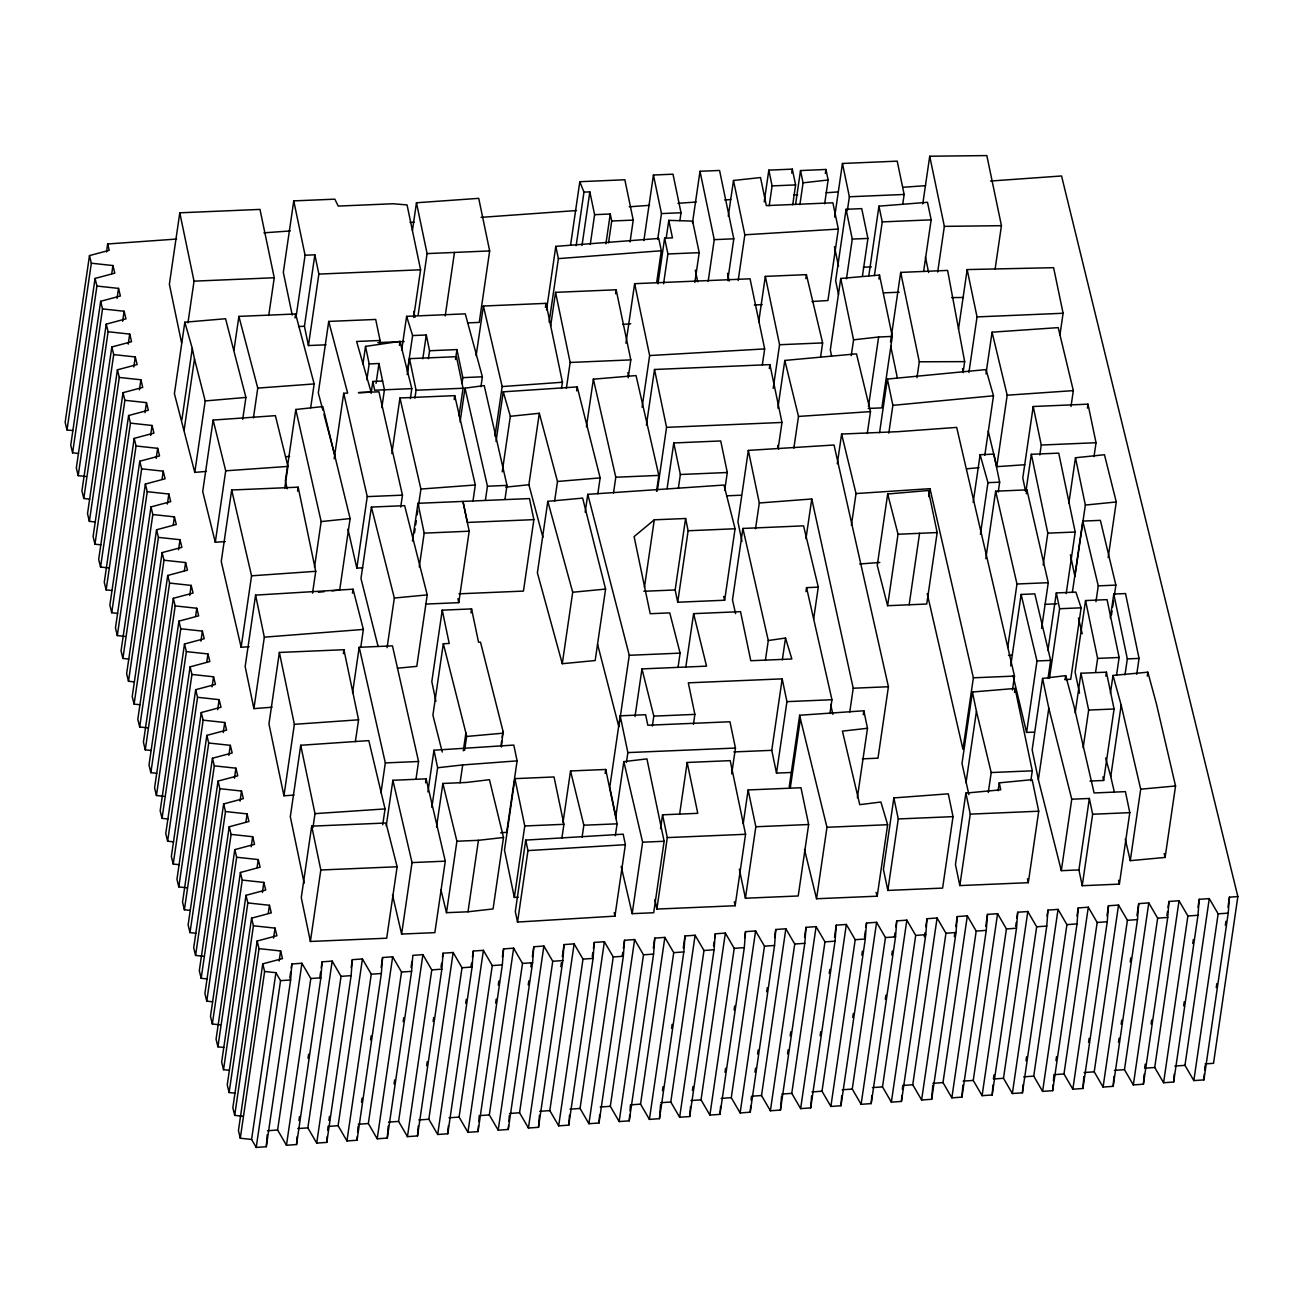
<?xml version="1.0" encoding="UTF-8"?>
<svg xmlns="http://www.w3.org/2000/svg" width="1303" height="1303" viewBox="0 0 1303 1303"><rect width="100%" height="100%" fill="white"/><g stroke="black" fill="none" stroke-linecap="round" stroke-linejoin="round"><path stroke-width="1.5" d="M176.654 239.052L107.66 243.97L109.208 250.306L89.484 255.6L91.34 263.206L112.938 265.551L114.794 273.158L95.07 278.435L96.927 286.057L118.524 288.386L120.381 296.009L100.657 301.286L102.514 308.909L124.111 311.238L125.984 318.86L106.243 324.138L108.116 331.744L129.697 334.089L131.57 341.695L111.83 346.989L113.703 354.595L135.284 356.941L137.157 364.547L117.417 369.824L119.29 377.447L140.887 379.776L142.744 387.398L123.019 392.675L124.876 400.298L146.473 402.627L148.33 410.25L128.606 415.527L130.463 423.133L152.06 425.478L153.917 433.085L134.193 438.378L136.049 445.984L157.647 448.33L159.52 455.936L139.779 461.213L141.652 468.836L163.233 471.165L165.106 478.787L145.366 484.064L147.239 491.687L168.836 494.016L170.693 501.639L150.969 506.916L152.826 514.522L174.423 516.868L176.28 524.474L156.555 529.767L158.412 537.373L180.009 539.719L181.866 547.325L162.142 552.602L163.999 560.225L185.596 562.554L187.469 570.177L167.729 575.454L169.602 583.076L191.183 585.405L193.056 593.028L173.315 598.305L175.188 605.911L196.786 608.257L198.642 615.863L178.918 621.156L180.775 628.763L202.372 631.108L204.229 638.714L184.505 643.991L186.362 651.614L207.959 653.943L209.816 661.566L190.091 666.843L191.948 674.465L213.545 676.794L215.418 684.417L195.678 689.694L197.551 697.3L219.132 699.646L221.005 707.252L201.265 712.546L203.138 720.152L224.719 722.497L226.592 730.103L206.851 735.381L208.724 743.003L230.322 745.332L232.178 752.955L212.454 758.232L214.311 765.855L235.908 768.184L237.765 775.806L218.041 781.083L219.898 788.69L241.495 791.035L243.352 798.641L223.627 803.935L225.484 811.541L247.081 813.886L248.954 821.493L229.214 826.77L231.087 834.392L252.668 836.721L254.541 844.344L234.801 849.621L236.674 857.244L258.271 859.573L260.128 867.195L240.403 872.473L242.26 880.079L263.857 882.424L265.714 890.03L245.99 895.324L247.847 902.93L269.444 905.276L271.301 912.882L251.577 918.159L253.433 925.781L275.031 928.111L276.904 935.733L257.163 941.01L259.036 948.633L280.617 950.962L282.49 958.585L262.75 963.862L264.623 971.468L275.91 972.69L251.593 1139.441L256.219 1147.422L266.301 1146.705L267.213 1134.718M266.301 1146.705L290.634 979.954L291.856 963.992L301.938 963.259L310.798 978.52L286.465 1145.272L296.547 1144.539L320.88 977.804L322.102 961.826L332.184 961.109L341.044 976.354L316.71 1143.106L326.792 1142.389L351.11 975.638L352.347 959.676L362.429 958.959L371.274 974.204L346.956 1140.956L357.038 1140.239L381.356 973.488L382.577 957.526L392.659 956.793L401.519 972.054L377.202 1138.789L387.284 1138.073L411.601 971.338L412.823 955.36L422.905 954.643L431.765 969.888L407.448 1136.639L417.53 1135.923L441.847 969.171L443.069 953.21L453.151 952.493L462.011 967.738L437.694 1134.49L447.776 1133.773L472.093 967.021L473.315 951.043L483.397 950.327L492.257 965.588L467.94 1132.323L478.022 1131.607L502.339 964.855L503.561 948.893L513.643 948.177L522.503 963.422L498.186 1130.173L508.268 1129.457L532.585 962.705L533.807 946.744L543.888 946.027L552.749 961.272L528.432 1128.023L538.514 1127.307L562.831 960.555L564.052 944.577L574.134 943.861L582.995 959.122L558.678 1125.857L568.76 1125.14L593.077 958.389L594.298 942.427L604.38 941.711L613.241 956.956L588.923 1123.707L599.005 1122.991L623.323 956.239L624.544 940.277L634.626 939.561L643.487 954.806L619.153 1121.557L629.235 1120.841L653.569 954.089L654.79 938.111L664.872 937.394L673.732 952.64L649.399 1119.391L659.481 1118.674L683.814 951.923L685.036 935.961L695.118 935.245L703.978 950.49L679.645 1117.241L689.727 1116.524L714.06 949.773L715.282 933.811L725.364 933.095L734.224 948.34L709.891 1115.091L719.973 1114.358L744.306 947.623L745.528 931.645L755.61 930.928L764.47 946.173L740.137 1112.925L750.219 1112.208L774.552 945.457L775.774 929.495L785.856 928.778L794.716 944.024L770.382 1110.775L780.464 1110.058L804.798 943.307L806.02 927.345L816.101 926.612L824.962 941.874L800.628 1108.625L810.71 1107.892L835.044 941.157L836.265 925.179L846.347 924.462L855.208 939.707L830.874 1106.459L840.956 1105.742L865.29 938.991L866.511 923.029L876.593 922.312L885.454 937.557L861.12 1104.309L871.202 1103.592L895.536 936.841L896.757 920.879L906.839 920.146L915.7 935.407L891.366 1102.143L901.448 1101.426L925.781 934.691L927.003 918.713L937.085 917.996L945.945 933.241L921.612 1099.993L931.694 1099.276L956.027 932.525L957.249 916.563L967.331 915.846L976.191 931.091L951.858 1097.843L961.94 1097.126L986.257 930.375L987.495 914.397L997.577 913.68L1006.421 928.941L982.104 1095.676L992.186 1094.96L1016.503 928.208L1017.724 912.247L1027.806 911.53L1036.667 926.775L1012.35 1093.526L1022.432 1092.81L1046.749 926.058L1047.97 910.097L1058.052 909.38L1066.913 924.625L1042.595 1091.377L1052.677 1090.66L1076.995 923.908L1078.216 907.93L1088.298 907.214L1097.159 922.475L1072.841 1089.21L1082.923 1088.494L1107.241 921.742L1108.462 905.78L1118.544 905.064L1127.404 920.309L1103.087 1087.06L1113.169 1086.344L1137.486 919.592L1138.708 903.63L1148.79 902.914L1157.65 918.159L1133.333 1084.91L1143.415 1084.194L1167.732 917.442L1168.954 901.464L1179.036 900.748L1187.896 915.993L1163.579 1082.744L1173.661 1082.027L1197.978 915.276L1199.2 899.314L1209.282 898.598L1218.142 913.843L1193.825 1080.594L1203.907 1079.878L1228.224 913.126L1229.446 897.164L1237.85 896.562L1061.554 175.97L990.524 181.036M296.547 1144.539L297.165 1136.558M326.792 1142.389L327.248 1136.395M327.704 1130.418L328.014 1126.427L338.096 1125.711L346.956 1140.956M357.038 1140.239L357.348 1136.249M357.641 1132.258L358.113 1126.264M387.284 1138.073L388.196 1126.101M417.53 1135.923L418.296 1125.939M447.776 1133.773L448.379 1125.776M478.022 1131.607L478.478 1125.629M478.787 1121.639L479.243 1115.645L489.325 1114.928L498.186 1130.173M508.268 1129.457L508.561 1125.466M508.87 1121.476L509.326 1115.482M538.514 1127.307L539.426 1115.319M568.76 1125.14L569.509 1115.173M599.005 1122.991L599.608 1115.01M629.235 1120.841L629.707 1114.847M630 1110.856L630.473 1104.863L640.539 1104.146L649.399 1119.391M659.481 1118.674L660.556 1104.7M689.727 1116.524L690.492 1106.54M719.973 1114.358L720.592 1106.377M750.219 1112.208L750.675 1106.214M751.147 1100.237L751.44 1096.246M780.464 1110.058L781.539 1096.084M810.71 1107.892L811.622 1095.921M840.956 1105.742L841.722 1095.758M871.202 1103.592L871.821 1095.611M901.448 1101.426L901.904 1095.448M902.36 1089.455L902.67 1085.464L912.751 1084.747L921.612 1099.993M931.694 1099.276L932.769 1085.301M961.94 1097.126L962.852 1085.138M992.186 1094.96L992.951 1084.992M1022.432 1092.81L1023.034 1084.829M1052.677 1090.66L1053.133 1084.666M1053.443 1080.676L1053.899 1074.682L1063.981 1073.965L1072.841 1089.21M1082.923 1088.494L1083.835 1076.522M1113.169 1086.344L1113.935 1076.359M1143.415 1084.194L1144.181 1074.209M1173.661 1082.027L1174.264 1074.047M1203.907 1079.878L1204.363 1073.884M1204.656 1069.893L1204.966 1065.903M89.484 255.6L65.15 422.335L67.007 429.957L72.903 430.593M67.007 429.957L91.34 263.206M95.07 278.435L70.737 445.186L72.61 452.809L78.489 453.444M72.61 452.809L96.927 286.057M106.488 252L107.66 243.97M100.657 301.286L76.323 468.038L78.196 475.66L86.047 476.507M78.196 475.66L102.514 308.909M111.765 273.581L112.938 265.551M106.243 324.138L81.926 490.889L83.783 498.495L89.679 499.13M83.783 498.495L108.116 331.744M117.058 298.436L118.524 288.386M111.83 346.989L87.513 513.724L89.37 521.347L95.266 521.982M89.37 521.347L113.703 354.595M122.645 321.287L124.111 311.238M117.417 369.824L93.099 536.575L94.956 544.198L100.852 544.833M94.956 544.198L119.29 377.447M128.231 344.139L129.697 334.089M123.019 392.675L98.686 559.427L100.559 567.049L108.41 567.896M100.559 567.049L124.876 400.298M133.834 366.974L135.284 356.941M128.606 415.527L104.273 582.278L106.146 589.884L112.025 590.52M106.146 589.884L130.463 423.133M139.421 389.825L140.887 379.776M134.193 438.378L109.875 605.113L111.732 612.736L117.612 613.371M111.732 612.736L136.049 445.984M145.008 412.676L146.473 402.627M139.779 461.213L115.462 627.965L117.319 635.587L125.169 636.434M117.319 635.587L141.652 468.836M268.744 315.473L274.249 277.751L259.981 209.408L179.798 212.812L169.374 284.282L181.573 342.852M150.594 435.528L152.06 425.478M145.366 484.064L121.049 650.816L122.905 658.438L128.802 659.074M122.905 658.438L147.239 491.687M156.181 458.363L157.647 448.33M150.969 506.916L126.635 673.667L128.492 681.274L134.388 681.909M128.492 681.274L152.826 514.522M162.061 479.211L163.233 471.165M242.716 419.273L245.909 397.431L225.566 318.73L184.831 322.216L174.407 393.685L194.782 472.403L206.411 471.393M156.555 529.767L132.222 696.502L134.095 704.125L139.975 704.76M187.958 322.851L194.033 281.155L179.798 212.812M134.095 704.125L158.412 537.373M167.37 504.066L168.836 494.016M162.142 552.602L137.809 719.354L139.682 726.976L147.532 727.823M181.866 419.892L192.29 348.438L184.831 322.216M139.682 726.976L163.999 560.225M184.065 430.397L194.489 358.944L192.29 348.438M173.25 524.897L174.423 516.868M167.729 575.454L143.411 742.205L145.268 749.828L151.164 750.463M145.268 749.828L169.602 583.076M178.544 549.752L180.009 539.719M173.315 598.305L148.998 765.056L150.855 772.663L156.751 773.298M150.855 772.663L175.188 605.911M194.782 472.403L205.206 400.933L194.489 358.944M184.423 570.6L185.596 562.554M178.918 621.156L154.585 787.892L156.441 795.514L164.308 796.361M156.441 795.514L180.775 628.763M284.738 488.234L287.93 466.409L275.389 415.657L213.138 420.071L202.714 491.524L215.288 542.276L225.321 541.559M189.717 595.455L191.183 585.405M184.505 643.991L160.171 810.743L162.044 818.365L167.924 819.001M162.044 818.365L186.362 651.614M233.97 350.132L238.889 316.385L295.602 313.99L314.153 383.929L310.684 407.741M195.613 616.286L196.786 608.257M190.091 666.843L165.758 833.594L167.631 841.217L173.511 841.852M167.631 841.217L191.948 674.465M200.906 641.141L202.372 631.108M215.288 542.276L225.712 470.806L213.138 420.071M195.678 689.694L171.361 856.446L173.218 864.052L179.114 864.687M173.218 864.052L197.551 697.3M312.541 593.158L315.733 571.317L298.175 487.175L231.673 490.009L221.249 561.479L241.136 647.282L249.15 646.711M206.786 661.989L207.959 653.943M201.265 712.546L176.947 879.281L178.804 886.903L186.655 887.75M178.804 886.903L203.138 720.152M212.08 686.844L213.545 676.794M206.851 735.381L182.534 902.132L184.391 909.755L190.287 910.39M253.433 417.872L257.766 388.099L238.889 316.385M184.391 909.755L208.724 743.003M217.666 709.695L219.132 699.646M212.454 758.232L188.121 924.983L189.994 932.606L195.873 933.241M413.654 317.427L420.592 269.786L407.057 204.929L393.001 203.757L338.243 206.086L334.822 199.164L293.761 200.89L283.321 272.343L292.23 315.049M189.994 932.606L214.311 765.855M223.269 732.53L224.719 722.497M218.041 781.083L193.707 947.835L195.58 955.441L203.431 956.288M195.58 955.441L219.898 788.69M241.136 647.282L251.56 575.812L231.673 490.009M228.856 755.382L230.322 745.332M223.627 803.935L199.31 970.67L201.167 978.292L207.047 978.928M295.032 317.948L295.602 313.99M360.768 647.298L363.374 629.43L353.032 589.2L255.583 595.113L245.159 666.566L253.906 708.637L272.099 707.203M296.09 316.776L305.081 255.241L293.761 200.89M201.167 978.292L225.484 811.541M234.442 778.233L235.908 768.184M229.214 826.77L204.897 993.521L206.754 1001.144L212.65 1001.779M326.043 344.806L308.436 345.556L304.43 326.271L314.854 254.802L305.081 255.241M206.754 1001.144L231.087 834.392M331.972 590.845L339.692 590.031L350.116 518.578L322.818 406.569L295.797 409.484L285.373 480.937L287.149 488.804M240.029 801.084L241.495 791.035M253.906 708.637L264.33 637.167L255.583 595.113M234.801 849.621L210.483 1016.373L212.34 1023.995L220.191 1024.842M308.436 345.556L318.86 274.086L314.854 254.802M212.34 1023.995L236.674 857.244M245.909 821.916L247.081 813.886M240.403 872.473L216.07 1039.224L217.927 1046.83L223.823 1047.465M297.589 491.15L298.175 487.175M217.927 1046.83L242.26 880.079M355.377 741.651L358.569 719.81L343.927 649.725L279.379 652.445L268.955 723.898L283.94 795.791L293.973 795.091M251.202 846.771L252.668 836.721M379.499 344.432L380.085 340.474L375.704 319.447L328.731 321.418L318.307 392.887L322.9 410.331M245.99 895.324L221.657 1062.059L223.53 1069.682L229.409 1070.317M223.53 1069.682L247.847 902.93M257.098 867.603L258.271 859.573M251.577 918.159L227.243 1084.91L229.116 1092.533L234.996 1093.168M229.116 1092.533L253.433 925.781M262.392 892.474L263.857 882.424M257.163 941.01L232.846 1107.762L234.703 1115.384L242.553 1116.231M314.495 567.228L321.157 521.575L295.797 409.484M234.703 1115.384L259.036 948.633M283.94 795.791L294.364 724.321L279.379 652.445M334.171 458.786L343.715 393.278L347.64 393.115L328.731 321.418M268.271 913.305L269.444 905.276M262.75 963.862L238.433 1130.613L240.289 1138.219L251.593 1139.441M240.289 1138.219L264.623 971.468M382.724 824.799L385.053 808.919L368.814 740.609L300.732 745.267L290.308 816.737L304.169 883.157M273.565 938.16L275.031 928.111M362.918 364.254L365.524 346.386L399.988 341.386L411.813 388.636L410.364 398.571M279.151 961.011L280.617 950.962M366.86 379.808L369.172 363.928L365.524 346.386M256.219 1147.422L280.552 980.67L275.91 972.69M371.094 393.359L372.837 381.453L382.61 381.03M311.694 826.151L301.27 897.62L310.391 941.466L386.698 938.209L397.122 866.756L386.014 823.007L311.694 826.151L320.815 869.997L310.391 941.466M376.062 383.359L378.961 363.504L369.172 363.928M289.803 978.048L290.683 972.022M291.269 967.999L291.856 963.992M312.981 827.535L315 813.642L300.732 745.267M343.357 653.683L343.927 649.725M352.445 593.174L353.032 589.2M362.69 567.847L356.827 568.092L367.251 496.622L343.715 393.278M381.828 407.66L384.434 389.792L378.961 363.504M286.465 1145.272L277.604 1130.01L301.938 963.259M397.448 668.211L416.781 666.354L427.221 594.885L404.647 505.662L371.404 507.062L360.98 578.516L378.049 646.288M412.416 230.55L416.471 202.763L478.722 198.349L489.667 250.942L479.243 322.411L467.516 322.9M399.418 345.344L399.988 341.386M401.699 350.1L406.617 316.352L465.285 313.86L482.387 376.795L480.937 386.73M352.543 692.935L359.205 647.282L392.464 645.881L418.572 761.506L415.966 779.373M391.845 453.574L399.956 397.985L454.731 395.64L475.318 484.977L473.005 500.857M407.383 371.29L412.595 335.555L406.617 316.352M407.204 374.547L409.517 358.651L456.457 356.696L463.054 388.245L458.998 416.032M298.941 1120.547L299.527 1116.524M308.029 1058.264L308.616 1054.241M319.756 977.901L320.636 971.875M321.222 967.852L322.102 961.826M418.116 315.131L427.091 253.596L416.471 202.763M316.71 1143.106L307.85 1127.861L332.184 961.109M414.924 398.164L416.08 390.216L409.517 358.651M400.721 507.062L402.464 495.156L378.929 391.796L358.39 392.659L371.111 392.122L356.615 341.467L380.085 340.474M422.807 358.797L426.293 334.985L412.595 335.555M428.41 358.7L429.567 350.751L426.293 334.985M387.089 647.672L394.337 598.044L371.404 507.062M412.465 541.038L417.97 503.316L529.474 498.577L533.872 519.636L523.448 591.09L458.965 593.826M445.203 315.961L454.47 252.44M414.549 532.715L415.12 528.741M415.706 524.767L416.292 520.809M417.155 514.848L417.742 510.874M418.312 506.916L420.918 489.048L399.956 397.985M328.893 1120.401L329.48 1116.378M351.175 967.706L352.347 959.676M380.981 792.68L385.33 762.906L359.205 647.282M419.257 566.886L424.192 533.139L417.97 503.316M338.096 1125.711L362.429 958.959M386.225 825.939L392.887 780.285L426.13 778.852L445.284 861.169L434.86 932.639L401.617 934.056L392.496 894.852M455.496 359.498L456.946 349.579L429.567 350.751M454.161 399.614L454.731 395.64M461.962 383.587L462.826 377.642L456.946 349.579M460.089 421.895L465.008 388.147L484.211 385.574L506.997 485.384L504.978 499.277M361.485 1102.175L362.071 1098.152M370.573 1039.892L371.16 1035.869M381.127 967.559L382.577 957.526M476.149 355.654L483.397 306.026L546.006 303.355L562.44 382.235L561.56 388.196M501.394 747.042L503.056 731.39L480.498 642.151L478.543 642.216L471.572 608.908L442.238 610.162L431.814 681.632L435.902 701.226M377.202 1138.789L368.342 1123.544L392.659 956.793M442.238 610.162L449.209 643.47L443.329 643.715L432.905 715.184L442.238 752.043M401.617 934.056L412.041 862.586L392.887 780.285M425.56 782.826L426.13 778.852M427.905 791.915L433.98 750.219L513.805 745.072L517.096 760.871L506.672 832.324L500.629 832.78M425.495 604.087L458.77 602.654L469.194 531.201L462.956 501.411L467.37 522.454L533.872 519.636M431.847 807.453L437.629 767.744L433.98 750.219M394.076 1083.933L394.662 1079.926M403.164 1021.666L403.751 1017.643M411.064 967.412L411.943 961.386M436.505 827.128L442.873 783.461L466.344 782.468L489.456 779.699L503.495 837.487L493.071 908.94L468.005 911.791L446.489 912.686L440.87 889.591M485.416 500.124L487.452 486.231L465.008 388.147M494.928 436.196L502.176 386.568L483.397 306.026M470.986 612.882L471.572 608.908M496.02 441.456L503.267 391.828L577.213 386.91L600.146 477.892L597.833 493.772M407.448 1136.639L398.588 1121.394L422.905 954.643M502.225 471.865L510.336 416.292L503.267 391.828M463.298 750.821L465.904 732.954L443.329 643.715M464.601 750.349L466.637 736.456L465.904 732.954M460.089 782.81L462.695 764.942L517.096 760.871M446.489 912.686L456.913 841.233L442.873 783.461M426.667 1065.707L427.254 1061.701M433.117 1021.519L433.704 1017.496M441.017 967.266L441.603 963.259M442.483 957.216L443.069 953.21M545.42 307.329L546.006 303.355M546.543 309.886L555.811 246.365L658.764 238.449L661.321 250.746L656.679 282.507M437.694 1134.49L428.834 1119.244L453.151 952.493M549.117 322.15L558.384 258.629L555.811 246.365M550.632 326.092L555.55 292.344L616.172 289.787L630.815 359.889L628.209 377.756M542.911 537.357L528.888 484.749L539.312 413.279L510.336 416.292M468.005 911.791L478.429 840.321L503.495 837.487M570.551 245.225L579.819 181.703L624.837 179.765L633.225 220.109L630.049 241.935M501.036 745.283L501.606 741.309M502.192 737.335L503.056 731.39M465.692 1003.277L466.279 999.271M470.969 967.119L471.556 963.112M472.435 957.07L473.315 951.043M576.154 245.713L583.972 192.127L579.819 181.703M582.018 245.469L589.836 191.867L583.972 192.127M547.814 501.346L537.39 572.815L562.277 663.699L595.162 660.54L605.586 589.086L582.653 498.104L547.814 501.346L572.701 592.246L562.277 663.699M467.94 1132.323L459.079 1117.078L483.397 950.327M566.382 388.261L570.144 362.462L555.55 292.344M590.275 244.443L594.608 214.669L589.836 191.867M554.589 501.329L557.489 481.475L539.312 413.279M561.886 838.204L563.922 824.31L554.019 776.963L514.913 778.64L504.489 850.11L514.343 897.425L518.252 897.262M576.643 390.884L577.213 386.91M605.911 243.775L610.26 214.001L594.608 214.669M495.645 1003.131L496.231 999.124M498.283 985.052L498.87 981.045M502.388 956.923L503.561 948.893M608.534 242.847L611.71 221.005L610.26 214.001M514.343 897.425L524.767 825.972L514.913 778.64M525.728 840.093L515.304 911.546L517.535 922.052L614.951 916.139L625.375 844.686L623.192 834.181L525.728 840.093L527.959 850.598L517.535 922.052M586.415 426.814L593.37 379.173L636.043 375.573L658.846 475.4L656.533 491.28M489.325 1114.928L513.643 948.177M615.602 293.761L616.172 289.787M585.177 512.209L587.783 494.342L723.996 485.042L735.071 528.757L724.647 600.227L677.707 602.23L675.166 589.966L685.59 518.496L654.285 519.816L634.105 536.592L650.197 613.713L669.758 612.899L680.117 653.129L678.097 667.038M528.236 984.905L528.823 980.898M530.875 966.826L531.461 962.819M532.341 956.777L533.807 946.744M625.945 343.226L634.642 283.679L750.056 278.809L764.666 348.911L762.353 364.791M643.877 240.534L653.438 175.025L672.999 174.195L681.029 212.764L679.873 220.712M528.432 1128.023L519.571 1112.762L543.888 946.027M562.994 822.584L570.535 770.969L605.732 769.47L617.085 823.822L615.342 835.728M613.485 493.12L615.798 477.24L593.37 379.173M657.706 239.394L661.468 213.578L653.438 175.025M657.966 283.859L664.628 238.205L672.446 237.895L668.797 220.354L692.626 221.103L699.206 252.668L694.857 282.442M666.191 238.221L668.797 220.354M642.118 407.171L649.643 355.556L634.642 283.679M560.827 966.679L561.414 962.673M562.293 956.63L564.052 944.577M582.099 837.145L583.842 825.222L570.535 770.969M663.569 283.761L667.918 253.971L664.628 238.205M646.402 425.071L654.513 369.482L769.91 364.612L781.979 422.449L778.217 448.248M558.678 1125.857L549.817 1110.612L574.134 943.861M605.146 773.445L605.732 769.47M731.7 773.852L735.462 748.052L729.957 721.764L647.819 725.234L645.62 714.728L620.195 715.819L609.771 787.273L616.27 818.431M587.783 494.342L629.268 655.295L618.844 726.748L597.588 644.317M692.479 222.894L700.004 171.279L719.565 170.465L733.801 238.807L727.726 280.503M657.298 490.873L666.566 427.351L654.513 369.482M644.448 587.295L654.285 519.816M592.246 956.483L592.832 952.477M593.419 948.454L594.298 942.427M615.716 817.225L623.828 761.636L646.923 758.883L664.123 841.266L653.699 912.735L632.183 913.664L621.189 866.511M626.417 762.532L627.867 752.597L620.195 715.819M667.103 488.609L673.765 442.955L720.722 440.951L727.302 472.5L724.696 490.368M635.017 716.552L641.972 668.911L706.535 666.142L693.603 613.648L740.527 611.661L750.789 660.735L791.849 658.992L785.514 638.03L768.281 640.539L765.382 660.393M588.923 1123.707L580.063 1108.462L604.38 941.711M708.164 281.334L714.256 239.654L700.004 171.279M678.342 488.397L680.361 474.504L673.765 442.955M652.363 726.064L653.813 716.129L641.972 668.911M728.279 216.217L733.491 180.482L760.512 177.55L766.343 205.613L832.878 202.796L838.35 229.067L827.926 300.537L812.013 301.514M622.199 956.337L622.785 952.33M623.371 948.307L624.544 940.277M632.183 913.664L642.623 842.21L623.828 761.636M677.707 602.23L688.131 530.761L685.59 518.496M619.153 1121.557L610.309 1106.296L634.626 939.561M738.182 280.454L744.844 234.801L733.491 180.482M660.523 828.692L662.559 814.798L697.773 813.333L687.17 762.467L730.201 760.643L745.56 834.278L735.136 905.748L656.875 909.071L654.904 899.559M685.785 667.25L693.603 613.648M656.875 909.071L667.299 837.601L662.559 814.798M653.324 948.161L654.79 938.111M764.193 201.9L768.835 170.139L792.289 169.129L795.612 184.912L792.713 204.75M679.645 814.082L687.17 762.467M693.424 724.321L694.874 714.386L688.31 682.837L782.191 678.863L786.931 701.649L776.507 773.102L792.159 772.435M769.21 205.76L772.109 185.906L768.835 170.139M640.539 1104.146L664.872 937.394M758.688 322.036L765.333 276.383L806.41 274.64L822.633 342.917L820.613 356.81M862.358 758.851L877.994 758.183L888.418 686.73L834.034 445.007L748.345 450.398L737.921 521.851L741.977 541.331M791.719 173.104L792.289 169.129M813.658 618.892L818.284 587.132L803.56 525.858L742.905 528.448L732.481 599.917L735.592 613.68M662.461 1090.66L663.048 1086.637M671.55 1028.376L672.136 1024.353M683.277 948.014L685.036 935.961M769.324 368.586L769.91 364.612M795.596 204.31L800.514 170.563L825.939 169.471L828.122 179.993L824.652 203.805M799.895 204.669L803.071 182.827L800.514 170.563M773.2 388.408L779.569 344.725L765.333 276.383M679.645 1117.241L670.784 1101.996L695.118 935.245M755.528 528.79L759.307 502.991L748.345 450.398M777.875 408.083L784.813 360.442L856.478 353.846L870.485 411.618L867.293 433.459M805.824 278.614L806.41 274.64M825.353 173.446L825.939 169.471M692.414 1090.513L693.001 1086.49M713.523 945.864L714.109 941.841M714.696 937.818L715.282 933.811M793.853 448.183L798.495 416.423L784.813 360.442M709.891 1115.091L701.03 1099.83L725.364 933.095M743.215 823.691L748.134 789.944L800.97 787.729L808.642 824.522L798.218 895.975L745.414 898.223L739.338 869.166M834.637 217.08L842.455 163.478L897.213 161.149L904.152 194.456L902.702 204.376M745.414 898.223L755.838 826.754L748.134 789.944M862.423 276.138L867.928 238.433L861.723 208.627L846.07 209.294L835.646 280.748L838.546 294.657M847.357 210.663L849.377 196.769L842.455 163.478M782.337 659.872L785.514 638.03M776.507 773.102L771.767 750.333L782.191 678.863M725.005 1072.288L725.592 1068.265M734.094 1010.004L734.68 1005.981M744.648 937.671L745.528 931.645M868.189 408.458L881.887 407.872L892.311 336.418L879.492 275.063L840.744 278.467L830.32 349.937L831.558 355.882M805.971 538.676L811.769 498.984L759.307 502.991M846.478 278.777L852.276 239.084L846.07 209.294M740.137 1112.925L731.276 1097.68L755.61 930.928M805.987 591.611L806.557 587.637L818.284 587.132M851.25 355.703L853.563 339.822L840.744 278.467M789.243 786.719L799.667 715.249L863.84 710.77L867.489 728.279L857.341 797.762M837.275 463.835L841.624 434.062L898.37 431.651L956.679 427.4L1014.483 676.078L1012.464 689.971M790.253 788.25L800.4 718.767L799.667 715.249M868.824 275.633L878.955 206.151L927.492 202.307L931.156 219.832L923.615 271.447M754.958 1072.141L755.545 1068.118M757.597 1054.046L758.183 1050.039M766.685 991.778L767.272 987.755M774.601 937.525L775.774 929.495M874.411 275.503L882.245 221.901L878.955 206.151M878.922 279.037L879.492 275.063M770.382 1110.775L761.522 1095.53L785.856 928.778M868.482 406.487L878.629 337.005L892.311 336.418M851.38 525.321L856.022 493.56L841.624 434.062M829.913 713.621L831.949 699.727L806.557 587.637M890.535 341.875L900.682 272.392L947.607 270.421L964.66 361.631L963.21 371.567M787.549 1053.899L788.136 1049.892M790.188 1035.82L790.774 1031.813M804.554 937.378L806.02 927.345M879.558 432.661L887.376 379.059L986.045 369.58L993.489 395.786L984.807 455.35M867.489 728.279L842.422 731.13L859.752 804.668L880.893 802.013L887.636 824.718L877.212 896.187L816.541 898.744L826.965 827.275L800.4 718.767M800.628 1108.625L791.768 1093.364L816.101 926.612M888.809 433.133L892.864 405.347L887.376 379.059M922.785 203.871L929.723 156.23L986.827 155.578L1001.437 225.68L995.069 269.363M849.751 712.041L853.221 688.228L811.769 498.984M887.685 494L877.261 565.469L887.604 605.716L926.742 604.022L937.166 532.552L928.387 490.498L887.685 494L898.028 534.246L887.604 605.716M863.254 714.744L863.84 710.77M820.141 1035.673L820.727 1031.667M829.229 973.406L829.816 969.383M834.506 937.232L836.265 925.179M916.986 377.675L919.299 361.794L900.682 272.392M937.688 272.018L944.349 226.364L929.723 156.23M830.874 1106.459L822.014 1091.214L846.347 924.462M909.152 604.771L919.576 533.318L937.166 532.552M852.732 1017.448L853.318 1013.441M861.82 955.164L862.407 951.157M864.459 937.085L865.339 931.059M865.925 927.052L866.511 923.029M928.811 496.622L929.984 488.674L856.022 493.56M958.487 329.138L967.168 269.574L1053.606 267.685L1063.101 313.257L1059.925 335.099M893.858 797.908L883.434 869.378L887.848 890.421L942.606 888.092L953.03 816.639L948.291 793.836L893.858 797.908L898.272 818.952L887.848 890.421M861.12 1104.309L852.26 1089.064L876.593 922.312M968.927 372.495L977.038 316.906L967.168 269.574M885.323 999.222L885.91 995.199M891.773 955.018L892.36 951.011M894.412 936.938L894.998 932.932M895.878 926.905L896.757 920.879M985.98 373.88L992.072 332.184L1058.215 327.623L1073.33 390.623L1071.001 406.503M891.366 1102.143L882.506 1086.897L906.839 920.146M973.178 502.355L980.117 454.714L993.814 454.128L999.662 482.175L998.212 492.094M980.41 534.279L987.951 482.664L980.117 454.714M924.364 936.792L924.951 932.785M925.83 926.759L927.003 918.713M1024.81 464.731L996.762 466.669L1007.186 395.2L992.072 332.184M985.801 558.694L995.639 491.198L1026.927 489.863L1048.264 582.685L1041.602 628.355M912.751 1084.747L937.085 917.996M929.984 488.674L973.374 677.804L962.95 749.274L927.231 593.631M1030.836 780.758L1032.285 770.822L1015.086 688.44L972.429 692.007L962.005 763.477L968.878 794.618M966.012 782.761L976.436 711.291L972.429 692.007M999.271 782.842L1000.72 789.83L965.881 793.087L955.457 864.557L959.839 885.584L1028.295 882.685L1038.719 811.215L1032.155 779.666L999.271 782.842L998.114 790.774M959.839 885.584L970.263 814.131L965.881 793.087M954.317 936.645L954.904 932.639M955.783 926.612L957.249 916.563M1093.999 456.62L1096.035 442.727L1087.989 404.158L1033.214 406.503L1022.79 477.957L1025.608 491.459M1026.129 490.026L1031.341 454.291L1058.736 453.135L1075.187 532.015L1066.212 593.549M1026.341 493.821L1026.927 489.863M951.858 1097.843L942.997 1082.598L967.331 915.846M1007.708 647.526L1016.975 584.005L995.639 491.198M988.309 792.403L991.208 772.549L976.436 711.291M1039.81 454.975L1041.26 445.04L1033.214 406.503M1010.705 665.914L1021.129 594.445L1034.81 593.859L1050.658 660.377L1048.052 678.244M1014.5 692.414L1015.086 688.44M985.736 926.466L987.495 914.397M1043.166 564.932L1047.807 533.171L1031.341 454.291M982.104 1095.676L973.243 1080.431L997.577 913.68M1034.37 732.091L1026.569 732.433L1036.993 660.979L1021.129 594.445M1042.579 678.407L1032.155 749.876L1038.377 779.666L1061.326 870.681L1078.917 869.932L1089.357 798.462L1071.75 799.211L1048.801 708.213L1042.579 678.407L1065.691 675.654L1074.226 707.138L1094.113 792.957L1125.417 791.638L1129.799 812.649L1119.375 884.118L1082.223 885.714L1078.917 869.932M1068.818 503.398L1075.48 457.744L1104.455 454.747L1116.28 501.981L1108.169 557.554M1047.921 650.523L1056.326 592.946L1075.887 592.116L1081.132 607.817L1070.708 679.286L1064.844 679.531M1087.402 408.132L1087.989 404.158M1049.485 678.195L1059.616 608.729L1056.326 592.946M993.994 1074.975L993.407 1078.998L1003.489 1078.281L1012.35 1093.526M1015.688 926.319L1016.275 922.296M1016.861 918.273L1017.724 912.247M1038.377 779.666L1048.801 708.213M1072.353 592.539L1082.777 521.086L1100.383 520.353L1115.873 585.112L1114.13 597.035M1075.48 457.744L1085.35 505.059L1074.926 576.512L1070.398 554.834M1003.489 1078.281L1027.806 911.53M1065.105 679.629L1065.691 675.654M1116.524 675.345L1119.13 657.478L1107.061 599.641L1085.546 600.553L1075.105 672.006L1079.535 693.229M1075.187 712.953L1080.969 673.244L1106.41 672.169L1114.081 708.995L1103.657 780.464L1089.976 781.034M1025.998 1060.772L1026.585 1056.749M1047.091 916.123L1047.97 910.097M1095.937 601.742L1098.266 585.861L1082.777 521.086M1061.326 870.681L1071.75 799.211M1042.595 1091.377L1033.735 1076.115L1058.052 909.38M1083.151 747.775L1088.656 710.07L1080.969 673.244M1095.579 672.299L1097.615 658.406L1085.546 600.553M1110.303 617.883L1113.788 594.054L1125.515 593.549L1139.05 658.406L1136.737 674.286M1111.524 614.902L1112.094 610.928M1112.681 606.954L1113.544 601.009M1105.824 676.143L1106.41 672.169M1055.951 1060.626L1056.538 1056.603M1077.044 915.976L1078.216 907.93M1082.223 885.714L1092.647 814.245L1089.357 798.462M1110.4 693.31L1113.006 675.443L1147.845 672.185L1156.38 703.653L1175.55 785.97L1165.11 857.439L1130.271 860.664L1125.271 839.165M1063.981 1073.965L1088.298 907.214M1124.994 674.791L1127.323 658.911L1113.788 594.054M1114.391 792.24L1110.759 776.604L1121.183 705.151L1113.006 675.443M1088.542 1042.4L1089.129 1038.377M1106.996 915.83L1108.462 905.78M1147.275 676.159L1147.845 672.185M1103.087 1087.06L1094.227 1071.815L1118.544 905.064M1130.271 860.664L1140.695 789.195L1121.183 705.151M1118.495 1042.253L1119.082 1038.23M1121.134 1024.174L1121.72 1020.151M1130.206 961.891L1130.792 957.868M1136.949 915.683L1138.708 903.63M1133.333 1084.91L1124.473 1069.649L1148.79 902.914M1145.223 1064.193L1144.637 1068.216L1154.719 1067.499L1163.579 1082.744M1151.086 1024.028L1151.673 1020.005M1166.902 915.537L1167.488 911.514M1168.074 907.491L1168.954 901.464M1154.719 1067.499L1179.036 900.748M1183.661 1005.786L1184.248 1001.779M1192.75 943.519L1193.336 939.496M1198.027 907.344L1199.2 899.314M1193.825 1080.594L1184.964 1065.349L1209.282 898.598M1216.253 987.56L1216.839 983.553M1225.341 925.293L1225.928 921.27M1227.98 907.197L1229.446 897.164M1237.85 896.562L1213.516 1063.313L1205.128 1063.899M803.071 182.827L828.122 179.993M853.563 339.822L878.629 337.005M437.629 767.744L462.695 764.942M505.711 487.143L528.888 484.749M321.157 521.575L350.116 518.578M318.453 592.246L324.252 591.643M1085.35 505.059L1116.28 501.981M892.864 405.347L993.489 395.786M966.973 468.787L979.042 467.647M394.337 598.044L427.221 594.885M572.701 592.246L605.586 589.086M1140.695 789.195L1175.55 785.97M466.637 736.456L503.43 733.149M205.206 400.933L245.909 397.431M557.489 481.475L600.146 477.892M264.33 637.167L363.374 629.43M558.384 258.629L661.321 250.746M622.639 324.382L630.717 323.763M420.918 489.048L475.318 484.977M859.703 563.971L879.834 562.456M257.766 388.099L314.153 383.929M285.601 456.718L289.624 456.425M263.939 232.83L290.308 230.94M410.054 222.406L414.126 222.129M481.1 217.357L576.48 210.549M629.251 206.786L649.545 205.337M677.967 203.317L696.225 202.014M724.647 199.994L730.739 199.554M793.657 195.075L797.713 194.782M826.118 192.763L838.301 191.883M903.256 187.257L925.57 185.661M502.176 386.568L562.44 382.235M280.552 980.67L290.634 979.954M310.798 978.52L320.88 977.804M341.044 976.354L351.11 975.638M371.274 974.204L381.356 973.488M401.519 972.054L411.601 971.338M431.765 969.888L441.847 969.171M462.011 967.738L472.093 967.021M492.257 965.588L502.339 964.855M522.503 963.422L532.585 962.705M552.749 961.272L562.831 960.555M582.995 959.122L593.077 958.389M613.241 956.956L623.323 956.239M643.487 954.806L653.569 954.089M673.732 952.64L683.814 951.923M703.978 950.49L714.06 949.773M734.224 948.34L744.306 947.623M764.47 946.173L774.552 945.457M794.716 944.024L804.798 943.307M824.962 941.874L835.044 941.157M855.208 939.707L865.29 938.991M885.454 937.557L895.536 936.841M915.7 935.407L925.781 934.691M945.945 933.241L956.027 932.525M976.191 931.091L986.257 930.375M1006.421 928.941L1016.503 928.208M1036.667 926.775L1046.749 926.058M1066.913 924.625L1076.995 923.908M1097.159 922.475L1107.241 921.742M1127.404 920.309L1137.486 919.592M1157.65 918.159L1167.732 917.442M1187.896 915.993L1197.978 915.276M1218.142 913.843L1228.224 913.126M267.522 1130.727L277.604 1130.01M297.768 1128.577L307.85 1127.861M358.26 1124.261L368.342 1123.544M388.506 1122.111L398.588 1121.394M418.752 1119.961L428.834 1119.244M448.998 1117.795L459.079 1117.078M509.489 1113.495L519.571 1112.762M539.735 1111.329L549.817 1110.612M569.981 1109.179L580.063 1108.462M600.227 1107.029L610.309 1106.296M660.702 1102.713L670.784 1101.996M690.948 1100.546L701.03 1099.83M721.194 1098.396L731.276 1097.68M753.46 1096.1L761.522 1095.53M781.686 1094.08L791.768 1093.364M811.932 1091.93L822.014 1091.214M842.178 1089.78L852.26 1089.064M872.424 1087.614L882.506 1086.897M932.915 1083.314L942.997 1082.598M963.161 1081.148L973.243 1080.431M1023.653 1076.848L1033.735 1076.115M1084.145 1072.532L1094.227 1071.815M1114.391 1070.382L1124.473 1069.649M1174.883 1066.066L1184.964 1065.349M225.712 470.806L287.93 466.409M251.56 575.812L315.733 571.317M294.364 724.321L358.569 719.81M1007.186 395.2L1073.33 390.623M798.495 416.423L870.485 411.618M315 813.642L385.053 808.919M744.844 234.801L838.35 229.067M754.307 305.049L762.271 304.56M527.959 850.598L625.375 844.686M649.643 355.556L764.666 348.911M772.109 185.906L795.612 184.912M852.276 239.084L867.928 238.433M298.566 326.532L304.43 326.271M462.826 377.642L482.387 376.795M487.452 486.231L506.997 485.384M424.192 533.139L469.194 531.201M898.028 534.246L919.576 533.318M1036.993 660.979L1050.658 660.377M1097.615 658.406L1119.13 657.478M1127.323 658.911L1139.05 658.406M970.263 814.131L1038.719 811.215M642.623 842.21L664.123 841.266M849.377 196.769L904.152 194.456M661.468 213.578L681.029 212.764M611.71 221.005L633.225 220.109M882.245 221.901L931.156 219.832M714.256 239.654L733.801 238.807M427.091 253.596L489.667 250.942M667.918 253.971L699.206 252.668M318.86 274.086L420.592 269.786M194.033 281.155L274.249 277.751M863.303 267.213L871.414 266.871M883.548 292.866L899.2 292.214M977.038 316.906L1063.101 313.257M377.821 342.608L404.109 341.5M779.569 344.725L822.633 342.917M570.144 362.462L630.815 359.889M411.813 388.636L374.661 390.216L372.837 381.453M416.08 390.216L463.054 388.245M666.566 427.351L781.979 422.449M1041.26 445.04L1096.035 442.727M615.798 477.24L658.846 475.4M680.361 474.504L727.302 472.5M367.251 496.622L402.464 495.156M987.951 482.664L999.662 482.175M727.009 495.808L741.179 495.205M688.131 530.761L735.071 528.757M1047.807 533.171L1075.187 532.015M643.861 591.269L675.166 589.966M1016.975 584.005L1048.264 582.685M1098.266 585.861L1115.873 585.112M1045.201 604.315L1056.928 603.81M1059.616 608.729L1081.132 607.817M629.268 655.295L680.117 653.129M1008.506 655.393L1012.415 655.23M973.374 677.804L1014.483 676.078M853.221 688.228L888.418 686.73M786.931 701.649L831.949 699.727M653.813 716.129L694.874 714.386M1088.656 710.07L1114.081 708.995M385.33 762.906L418.572 761.506M627.867 752.597L735.462 748.052M733.817 751.929L771.767 750.333M991.208 772.549L1032.285 770.822M524.767 825.972L563.922 824.31M583.842 825.222L617.085 823.822M898.272 818.952L953.03 816.639M755.838 826.754L808.642 824.522M456.913 841.233L478.429 840.321M1092.647 814.245L1129.799 812.649M826.965 827.275L887.636 824.718M667.299 837.601L745.56 834.278M412.041 862.586L445.284 861.169M320.815 869.997L397.122 866.756M944.349 226.364L1001.437 225.68M951.646 297.605L963.454 297.475M919.299 361.794L964.66 361.631M876.088 892.392L877.212 896.187M1105.644 758.037L1110.759 776.604M323.926 414.207L334.659 454.894M723.686 596.432L724.647 600.227M804.472 849.409L816.541 898.744M777.696 445.414L778.64 449.274M988.26 431.212L996.762 466.669M1078.444 618.062L1082.207 633.763M1013.034 675.687L1026.569 732.433M1164.198 853.514L1165.11 857.439M347.95 529.083L356.827 568.092M742.905 528.448L768.281 640.539M830.711 704.483L832.861 714.353M1102.924 776.946L1103.657 780.464M1118.577 880.291L1119.375 884.118M962.51 368.651L963.324 372.593M925.391 256.919L928.648 272.506M1027.464 878.743L1028.295 882.685M890.666 345.849L897.295 377.626M834.474 246.69L838.546 266.284M727.53 273.288L729.143 281.041M695.281 270.096L697.724 281.806M627.867 372.625L628.665 376.518M734.306 901.757L735.136 905.748M614.218 912.637L614.951 916.139M413.8 311.368L415.038 317.232M457.939 598.68L458.77 602.654"/></g></svg>
